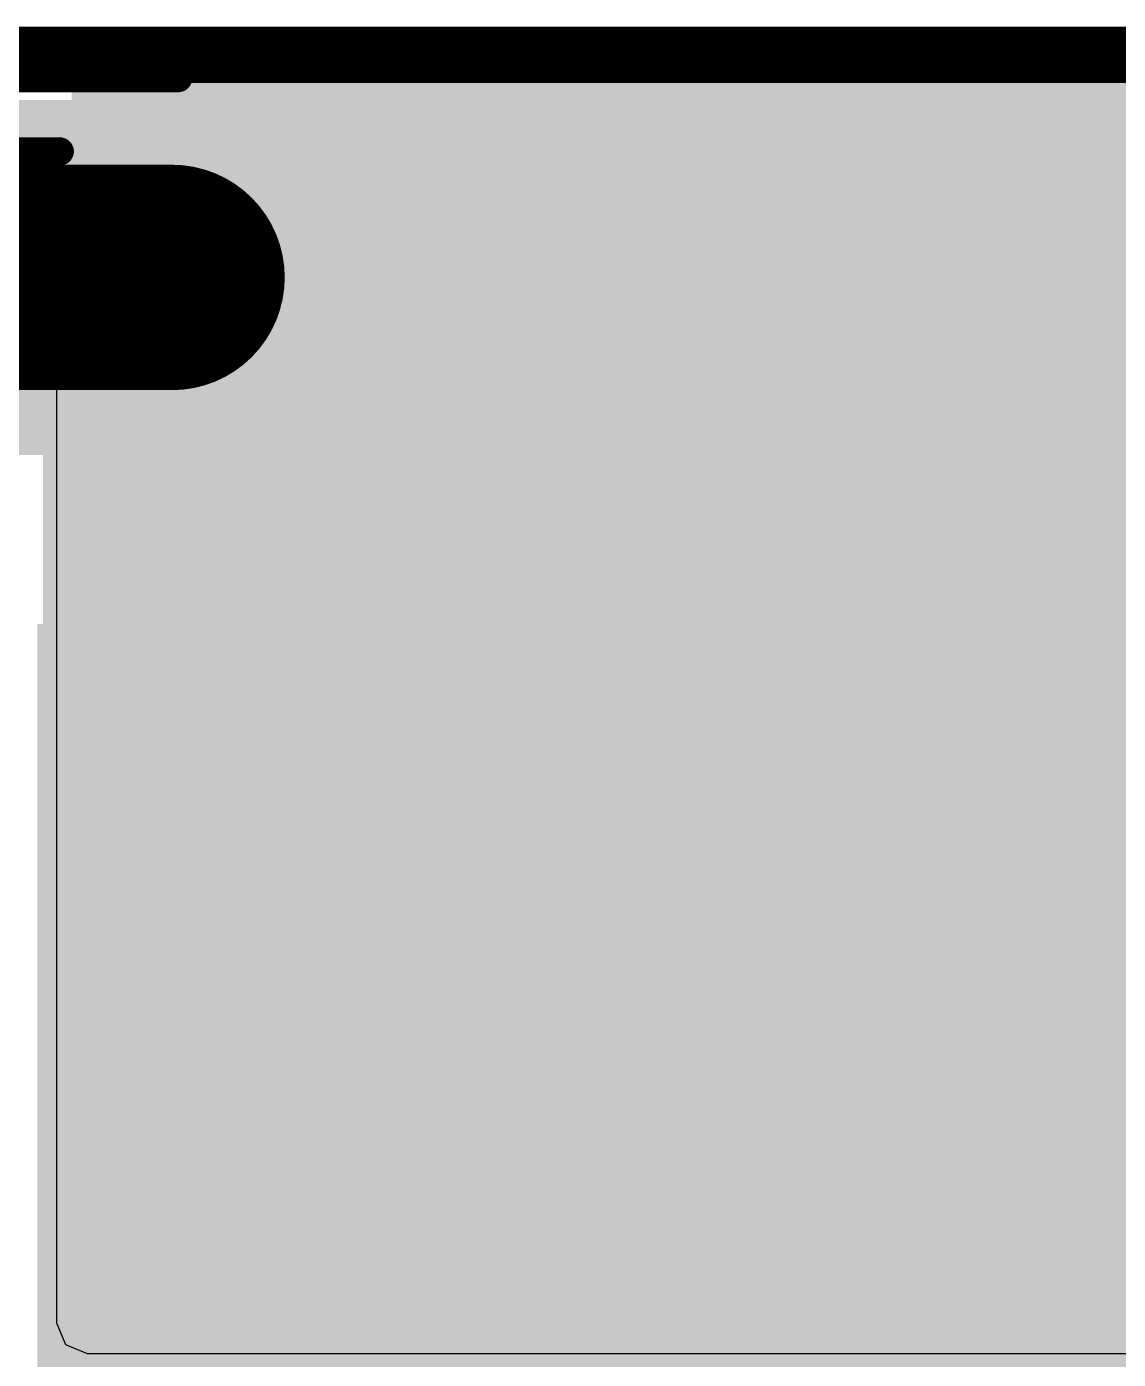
# Model space of a CAD drawing. Header units: millimetres. Extents: x -0.26 to 4.68, y -0.29 to 2.93.
# Drawn here: x 0.9791 to 1.1728, y 2.6435 to 2.8799 of the extents above; entities that cross this region are included whole.
import ezdxf

# ---------------------------------------------------------------- set-up
doc = ezdxf.new("R2010")
doc.units = ezdxf.units.MM
doc.header["$MEASUREMENT"] = 0
for name, color, linetype in [('BottomLayer', 5, 'Continuous'), ('BottomSolder', 6, 'Continuous'), ('Mechanical2', 216, 'Continuous'), ('TopLayer', 1, 'Continuous'), ('TopOverlay', 2, 'Continuous'), ('TopPaste', 8, 'Continuous'), ('TopSolder', 216, 'Continuous'), ('ViaHoleLayer', 16, 'Continuous')]:
    doc.layers.add(name, color=color, linetype=linetype)

# ---------------------------------------------------------------- blocks, each defined once
blk = doc.blocks.new('XKNANO_113_106')
at = {"layer": 'TopLayer'}
blk.add_hatch(color=1, dxfattribs=at).paths.add_polyline_path([(-0.26969, -0.22402), (-0.24213, -0.22402), (-0.24213, -0.30669), (-0.26969, -0.30669)])
at = {"layer": 'TopPaste'}
blk.add_hatch(color=8, dxfattribs=at).paths.add_polyline_path([(-0.26969, -0.22402), (-0.24213, -0.22402), (-0.24213, -0.30669), (-0.26969, -0.30669)])
at = {"layer": 'TopSolder'}
blk.add_hatch(color=216, dxfattribs=at).paths.add_polyline_path([(-0.27369, -0.22002), (-0.23813, -0.22002), (-0.23813, -0.31069), (-0.27369, -0.31069)])
at = {"layer": 'TopOverlay', "const_width": 0.005}
for points in [[(0.236, -0.3), (-0.236, -0.3)], [(0.256, -0.313), (-0.257, -0.313)]]:
    blk.add_lwpolyline(points, dxfattribs=at)
at = {"layer": 'TopOverlay', "const_width": 0.0025}
for points in [[(-0.23725, -0.3, 1), (-0.23475, -0.3, 1)], [(-0.25825, -0.313, 1), (-0.25575, -0.313, 1)]]:
    blk.add_lwpolyline(points, format="xyb", close=True, dxfattribs=at)

msp = doc.modelspace()

# ---------------------------------------------------------------- hatches: boundary and pattern name
at = {"layer": 'BottomLayer'}
msp.add_hatch(color=5, dxfattribs=at).paths.add_polyline_path([(0.98982, 2.64995), (1.29082, 2.64995), (1.29082, 2.86995), (0.98982, 2.86995)])
h = msp.add_hatch(color=5, dxfattribs=at)
edge = h.paths.add_edge_path()
edge.add_arc((1.03582, 2.85295), 0.01181, 0, 360)
h = msp.add_hatch(color=5, dxfattribs=at)
edge = h.paths.add_edge_path()
edge.add_arc((1.06042, 2.85295), 0.01181, 0, 360)
h = msp.add_hatch(color=5, dxfattribs=at)
edge = h.paths.add_edge_path()
edge.add_arc((1.13422, 2.85295), 0.01181, 0, 360)
h = msp.add_hatch(color=5, dxfattribs=at)
edge = h.paths.add_edge_path()
edge.add_arc((1.15882, 2.85295), 0.01181, 0, 360)
h = msp.add_hatch(color=5, dxfattribs=at)
edge = h.paths.add_edge_path()
edge.add_arc((1.03582, 2.82695), 0.01181, 0, 360)
h = msp.add_hatch(color=5, dxfattribs=at)
edge = h.paths.add_edge_path()
edge.add_arc((1.06042, 2.82695), 0.01181, 0, 360)
h = msp.add_hatch(color=5, dxfattribs=at)
edge = h.paths.add_edge_path()
edge.add_arc((1.13422, 2.82695), 0.01181, 0, 360)
h = msp.add_hatch(color=5, dxfattribs=at)
edge = h.paths.add_edge_path()
edge.add_arc((1.15882, 2.82695), 0.01181, 0, 360)
h = msp.add_hatch(color=5, dxfattribs=at)
edge = h.paths.add_edge_path()
edge.add_arc((1.03582, 2.79995), 0.01181, 0, 360)
h = msp.add_hatch(color=5, dxfattribs=at)
edge = h.paths.add_edge_path()
edge.add_arc((1.06042, 2.79995), 0.01181, 0, 360)
h = msp.add_hatch(color=5, dxfattribs=at)
edge = h.paths.add_edge_path()
edge.add_arc((1.13422, 2.79995), 0.01181, 0, 360)
h = msp.add_hatch(color=5, dxfattribs=at)
edge = h.paths.add_edge_path()
edge.add_arc((1.15882, 2.79995), 0.01181, 0, 360)
h = msp.add_hatch(color=5, dxfattribs=at)
edge = h.paths.add_edge_path()
edge.add_arc((1.03582, 2.77395), 0.01181, 0, 360)
h = msp.add_hatch(color=5, dxfattribs=at)
edge = h.paths.add_edge_path()
edge.add_arc((1.06042, 2.77395), 0.01181, 0, 360)
h = msp.add_hatch(color=5, dxfattribs=at)
edge = h.paths.add_edge_path()
edge.add_arc((1.13422, 2.77395), 0.01181, 0, 360)
h = msp.add_hatch(color=5, dxfattribs=at)
edge = h.paths.add_edge_path()
edge.add_arc((1.15882, 2.77395), 0.01181, 0, 360)
h = msp.add_hatch(color=5, dxfattribs=at)
edge = h.paths.add_edge_path()
edge.add_arc((1.03582, 2.74695), 0.01181, 0, 360)
h = msp.add_hatch(color=5, dxfattribs=at)
edge = h.paths.add_edge_path()
edge.add_arc((1.06042, 2.74695), 0.01181, 0, 360)
h = msp.add_hatch(color=5, dxfattribs=at)
edge = h.paths.add_edge_path()
edge.add_arc((1.13422, 2.74695), 0.01181, 0, 360)
h = msp.add_hatch(color=5, dxfattribs=at)
edge = h.paths.add_edge_path()
edge.add_arc((1.15882, 2.74695), 0.01181, 0, 360)
h = msp.add_hatch(color=5, dxfattribs=at)
edge = h.paths.add_edge_path()
edge.add_arc((1.03582, 2.72095), 0.01181, 0, 360)
h = msp.add_hatch(color=5, dxfattribs=at)
edge = h.paths.add_edge_path()
edge.add_arc((1.06042, 2.72095), 0.01181, 0, 360)
h = msp.add_hatch(color=5, dxfattribs=at)
edge = h.paths.add_edge_path()
edge.add_arc((1.13422, 2.72095), 0.01181, 0, 360)
h = msp.add_hatch(color=5, dxfattribs=at)
edge = h.paths.add_edge_path()
edge.add_arc((1.15882, 2.72095), 0.01181, 0, 360)
h = msp.add_hatch(color=5, dxfattribs=at)
edge = h.paths.add_edge_path()
edge.add_arc((1.03582, 2.69395), 0.01181, 0, 360)
h = msp.add_hatch(color=5, dxfattribs=at)
edge = h.paths.add_edge_path()
edge.add_arc((1.06042, 2.69395), 0.01181, 0, 360)
h = msp.add_hatch(color=5, dxfattribs=at)
edge = h.paths.add_edge_path()
edge.add_arc((1.13422, 2.69395), 0.01181, 0, 360)
h = msp.add_hatch(color=5, dxfattribs=at)
edge = h.paths.add_edge_path()
edge.add_arc((1.15882, 2.69395), 0.01181, 0, 360)
h = msp.add_hatch(color=5, dxfattribs=at)
edge = h.paths.add_edge_path()
edge.add_arc((1.03582, 2.66795), 0.01181, 0, 360)
h = msp.add_hatch(color=5, dxfattribs=at)
edge = h.paths.add_edge_path()
edge.add_arc((1.06042, 2.66795), 0.01181, 0, 360)
h = msp.add_hatch(color=5, dxfattribs=at)
edge = h.paths.add_edge_path()
edge.add_arc((1.13422, 2.66795), 0.01181, 0, 360)
h = msp.add_hatch(color=5, dxfattribs=at)
edge = h.paths.add_edge_path()
edge.add_arc((1.15882, 2.66795), 0.01181, 0, 360)
at = {"layer": 'BottomSolder'}
h = msp.add_hatch(color=6, dxfattribs=at)
edge = h.paths.add_edge_path()
edge.add_arc((1.03582, 2.85295), 0.00591, 0, 360)
h = msp.add_hatch(color=6, dxfattribs=at)
edge = h.paths.add_edge_path()
edge.add_arc((1.06042, 2.85295), 0.00591, 0, 360)
h = msp.add_hatch(color=6, dxfattribs=at)
edge = h.paths.add_edge_path()
edge.add_arc((1.13422, 2.85295), 0.00591, 0, 360)
h = msp.add_hatch(color=6, dxfattribs=at)
edge = h.paths.add_edge_path()
edge.add_arc((1.15882, 2.85295), 0.00591, 0, 360)
h = msp.add_hatch(color=6, dxfattribs=at)
edge = h.paths.add_edge_path()
edge.add_arc((1.03582, 2.82695), 0.00591, 0, 360)
h = msp.add_hatch(color=6, dxfattribs=at)
edge = h.paths.add_edge_path()
edge.add_arc((1.06042, 2.82695), 0.00591, 0, 360)
h = msp.add_hatch(color=6, dxfattribs=at)
edge = h.paths.add_edge_path()
edge.add_arc((1.13422, 2.82695), 0.00591, 0, 360)
h = msp.add_hatch(color=6, dxfattribs=at)
edge = h.paths.add_edge_path()
edge.add_arc((1.15882, 2.82695), 0.00591, 0, 360)
h = msp.add_hatch(color=6, dxfattribs=at)
edge = h.paths.add_edge_path()
edge.add_arc((1.03582, 2.79995), 0.00591, 0, 360)
h = msp.add_hatch(color=6, dxfattribs=at)
edge = h.paths.add_edge_path()
edge.add_arc((1.06042, 2.79995), 0.00591, 0, 360)
h = msp.add_hatch(color=6, dxfattribs=at)
edge = h.paths.add_edge_path()
edge.add_arc((1.13422, 2.79995), 0.00591, 0, 360)
h = msp.add_hatch(color=6, dxfattribs=at)
edge = h.paths.add_edge_path()
edge.add_arc((1.15882, 2.79995), 0.00591, 0, 360)
h = msp.add_hatch(color=6, dxfattribs=at)
edge = h.paths.add_edge_path()
edge.add_arc((1.03582, 2.77395), 0.00591, 0, 360)
h = msp.add_hatch(color=6, dxfattribs=at)
edge = h.paths.add_edge_path()
edge.add_arc((1.06042, 2.77395), 0.00591, 0, 360)
h = msp.add_hatch(color=6, dxfattribs=at)
edge = h.paths.add_edge_path()
edge.add_arc((1.13422, 2.77395), 0.00591, 0, 360)
h = msp.add_hatch(color=6, dxfattribs=at)
edge = h.paths.add_edge_path()
edge.add_arc((1.15882, 2.77395), 0.00591, 0, 360)
h = msp.add_hatch(color=6, dxfattribs=at)
edge = h.paths.add_edge_path()
edge.add_arc((1.03582, 2.74695), 0.00591, 0, 360)
h = msp.add_hatch(color=6, dxfattribs=at)
edge = h.paths.add_edge_path()
edge.add_arc((1.06042, 2.74695), 0.00591, 0, 360)
h = msp.add_hatch(color=6, dxfattribs=at)
edge = h.paths.add_edge_path()
edge.add_arc((1.13422, 2.74695), 0.00591, 0, 360)
h = msp.add_hatch(color=6, dxfattribs=at)
edge = h.paths.add_edge_path()
edge.add_arc((1.15882, 2.74695), 0.00591, 0, 360)
h = msp.add_hatch(color=6, dxfattribs=at)
edge = h.paths.add_edge_path()
edge.add_arc((1.03582, 2.72095), 0.00591, 0, 360)
h = msp.add_hatch(color=6, dxfattribs=at)
edge = h.paths.add_edge_path()
edge.add_arc((1.06042, 2.72095), 0.00591, 0, 360)
h = msp.add_hatch(color=6, dxfattribs=at)
edge = h.paths.add_edge_path()
edge.add_arc((1.13422, 2.72095), 0.00591, 0, 360)
h = msp.add_hatch(color=6, dxfattribs=at)
edge = h.paths.add_edge_path()
edge.add_arc((1.15882, 2.72095), 0.00591, 0, 360)
h = msp.add_hatch(color=6, dxfattribs=at)
edge = h.paths.add_edge_path()
edge.add_arc((1.03582, 2.69395), 0.00591, 0, 360)
h = msp.add_hatch(color=6, dxfattribs=at)
edge = h.paths.add_edge_path()
edge.add_arc((1.06042, 2.69395), 0.00591, 0, 360)
h = msp.add_hatch(color=6, dxfattribs=at)
edge = h.paths.add_edge_path()
edge.add_arc((1.13422, 2.69395), 0.00591, 0, 360)
h = msp.add_hatch(color=6, dxfattribs=at)
edge = h.paths.add_edge_path()
edge.add_arc((1.15882, 2.69395), 0.00591, 0, 360)
h = msp.add_hatch(color=6, dxfattribs=at)
edge = h.paths.add_edge_path()
edge.add_arc((1.03582, 2.66795), 0.00591, 0, 360)
h = msp.add_hatch(color=6, dxfattribs=at)
edge = h.paths.add_edge_path()
edge.add_arc((1.06042, 2.66795), 0.00591, 0, 360)
h = msp.add_hatch(color=6, dxfattribs=at)
edge = h.paths.add_edge_path()
edge.add_arc((1.13422, 2.66795), 0.00591, 0, 360)
h = msp.add_hatch(color=6, dxfattribs=at)
edge = h.paths.add_edge_path()
edge.add_arc((1.15882, 2.66795), 0.00591, 0, 360)
at = {"layer": 'TopLayer'}
for points in [[(0.13597, 2.80395), (2.071, 2.80395), (2.071, 2.86695), (0.13597, 2.86695)], [(0.982, 2.73), (2.071, 2.73), (2.071, 2.81695), (0.982, 2.81695)], [(0.981, 2.63895), (1.29082, 2.63895), (1.29082, 2.77395), (0.981, 2.77395)]]:
    msp.add_hatch(color=1, dxfattribs=at).paths.add_polyline_path(points)
h = msp.add_hatch(color=1, dxfattribs=at)
edge = h.paths.add_edge_path()
edge.add_arc((1.03582, 2.85295), 0.01181, 0, 360)
h = msp.add_hatch(color=1, dxfattribs=at)
edge = h.paths.add_edge_path()
edge.add_arc((1.06042, 2.85295), 0.01181, 0, 360)
h = msp.add_hatch(color=1, dxfattribs=at)
edge = h.paths.add_edge_path()
edge.add_arc((1.13422, 2.85295), 0.01181, 0, 360)
h = msp.add_hatch(color=1, dxfattribs=at)
edge = h.paths.add_edge_path()
edge.add_arc((1.15882, 2.85295), 0.01181, 0, 360)
h = msp.add_hatch(color=1, dxfattribs=at)
edge = h.paths.add_edge_path()
edge.add_arc((1.03582, 2.82695), 0.01181, 0, 360)
h = msp.add_hatch(color=1, dxfattribs=at)
edge = h.paths.add_edge_path()
edge.add_arc((1.06042, 2.82695), 0.01181, 0, 360)
h = msp.add_hatch(color=1, dxfattribs=at)
edge = h.paths.add_edge_path()
edge.add_arc((1.13422, 2.82695), 0.01181, 0, 360)
h = msp.add_hatch(color=1, dxfattribs=at)
edge = h.paths.add_edge_path()
edge.add_arc((1.15882, 2.82695), 0.01181, 0, 360)
h = msp.add_hatch(color=1, dxfattribs=at)
edge = h.paths.add_edge_path()
edge.add_arc((1.03582, 2.79995), 0.01181, 0, 360)
h = msp.add_hatch(color=1, dxfattribs=at)
edge = h.paths.add_edge_path()
edge.add_arc((1.06042, 2.79995), 0.01181, 0, 360)
h = msp.add_hatch(color=1, dxfattribs=at)
edge = h.paths.add_edge_path()
edge.add_arc((1.13422, 2.79995), 0.01181, 0, 360)
h = msp.add_hatch(color=1, dxfattribs=at)
edge = h.paths.add_edge_path()
edge.add_arc((1.15882, 2.79995), 0.01181, 0, 360)
h = msp.add_hatch(color=1, dxfattribs=at)
edge = h.paths.add_edge_path()
edge.add_arc((1.03582, 2.77395), 0.01181, 0, 360)
h = msp.add_hatch(color=1, dxfattribs=at)
edge = h.paths.add_edge_path()
edge.add_arc((1.06042, 2.77395), 0.01181, 0, 360)
h = msp.add_hatch(color=1, dxfattribs=at)
edge = h.paths.add_edge_path()
edge.add_arc((1.13422, 2.77395), 0.01181, 0, 360)
h = msp.add_hatch(color=1, dxfattribs=at)
edge = h.paths.add_edge_path()
edge.add_arc((1.15882, 2.77395), 0.01181, 0, 360)
h = msp.add_hatch(color=1, dxfattribs=at)
edge = h.paths.add_edge_path()
edge.add_arc((1.03582, 2.74695), 0.01181, 0, 360)
h = msp.add_hatch(color=1, dxfattribs=at)
edge = h.paths.add_edge_path()
edge.add_arc((1.06042, 2.74695), 0.01181, 0, 360)
h = msp.add_hatch(color=1, dxfattribs=at)
edge = h.paths.add_edge_path()
edge.add_arc((1.13422, 2.74695), 0.01181, 0, 360)
h = msp.add_hatch(color=1, dxfattribs=at)
edge = h.paths.add_edge_path()
edge.add_arc((1.15882, 2.74695), 0.01181, 0, 360)
h = msp.add_hatch(color=1, dxfattribs=at)
edge = h.paths.add_edge_path()
edge.add_arc((1.03582, 2.72095), 0.01181, 0, 360)
h = msp.add_hatch(color=1, dxfattribs=at)
edge = h.paths.add_edge_path()
edge.add_arc((1.06042, 2.72095), 0.01181, 0, 360)
h = msp.add_hatch(color=1, dxfattribs=at)
edge = h.paths.add_edge_path()
edge.add_arc((1.13422, 2.72095), 0.01181, 0, 360)
h = msp.add_hatch(color=1, dxfattribs=at)
edge = h.paths.add_edge_path()
edge.add_arc((1.15882, 2.72095), 0.01181, 0, 360)
h = msp.add_hatch(color=1, dxfattribs=at)
edge = h.paths.add_edge_path()
edge.add_arc((1.03582, 2.69395), 0.01181, 0, 360)
h = msp.add_hatch(color=1, dxfattribs=at)
edge = h.paths.add_edge_path()
edge.add_arc((1.06042, 2.69395), 0.01181, 0, 360)
h = msp.add_hatch(color=1, dxfattribs=at)
edge = h.paths.add_edge_path()
edge.add_arc((1.13422, 2.69395), 0.01181, 0, 360)
h = msp.add_hatch(color=1, dxfattribs=at)
edge = h.paths.add_edge_path()
edge.add_arc((1.15882, 2.69395), 0.01181, 0, 360)
h = msp.add_hatch(color=1, dxfattribs=at)
edge = h.paths.add_edge_path()
edge.add_arc((1.03582, 2.66795), 0.01181, 0, 360)
h = msp.add_hatch(color=1, dxfattribs=at)
edge = h.paths.add_edge_path()
edge.add_arc((1.06042, 2.66795), 0.01181, 0, 360)
h = msp.add_hatch(color=1, dxfattribs=at)
edge = h.paths.add_edge_path()
edge.add_arc((1.13422, 2.66795), 0.01181, 0, 360)
h = msp.add_hatch(color=1, dxfattribs=at)
edge = h.paths.add_edge_path()
edge.add_arc((1.15882, 2.66795), 0.01181, 0, 360)
at = {"layer": 'TopSolder'}
h = msp.add_hatch(color=216, dxfattribs=at)
edge = h.paths.add_edge_path()
edge.add_arc((1.03582, 2.85295), 0.00591, 0, 360)
h = msp.add_hatch(color=216, dxfattribs=at)
edge = h.paths.add_edge_path()
edge.add_arc((1.06042, 2.85295), 0.00591, 0, 360)
h = msp.add_hatch(color=216, dxfattribs=at)
edge = h.paths.add_edge_path()
edge.add_arc((1.13422, 2.85295), 0.00591, 0, 360)
h = msp.add_hatch(color=216, dxfattribs=at)
edge = h.paths.add_edge_path()
edge.add_arc((1.15882, 2.85295), 0.00591, 0, 360)
h = msp.add_hatch(color=216, dxfattribs=at)
edge = h.paths.add_edge_path()
edge.add_arc((1.03582, 2.82695), 0.00591, 0, 360)
h = msp.add_hatch(color=216, dxfattribs=at)
edge = h.paths.add_edge_path()
edge.add_arc((1.06042, 2.82695), 0.00591, 0, 360)
h = msp.add_hatch(color=216, dxfattribs=at)
edge = h.paths.add_edge_path()
edge.add_arc((1.13422, 2.82695), 0.00591, 0, 360)
h = msp.add_hatch(color=216, dxfattribs=at)
edge = h.paths.add_edge_path()
edge.add_arc((1.15882, 2.82695), 0.00591, 0, 360)
h = msp.add_hatch(color=216, dxfattribs=at)
edge = h.paths.add_edge_path()
edge.add_arc((1.03582, 2.79995), 0.00591, 0, 360)
h = msp.add_hatch(color=216, dxfattribs=at)
edge = h.paths.add_edge_path()
edge.add_arc((1.06042, 2.79995), 0.00591, 0, 360)
h = msp.add_hatch(color=216, dxfattribs=at)
edge = h.paths.add_edge_path()
edge.add_arc((1.13422, 2.79995), 0.00591, 0, 360)
h = msp.add_hatch(color=216, dxfattribs=at)
edge = h.paths.add_edge_path()
edge.add_arc((1.15882, 2.79995), 0.00591, 0, 360)
h = msp.add_hatch(color=216, dxfattribs=at)
edge = h.paths.add_edge_path()
edge.add_arc((1.03582, 2.77395), 0.00591, 0, 360)
h = msp.add_hatch(color=216, dxfattribs=at)
edge = h.paths.add_edge_path()
edge.add_arc((1.06042, 2.77395), 0.00591, 0, 360)
h = msp.add_hatch(color=216, dxfattribs=at)
edge = h.paths.add_edge_path()
edge.add_arc((1.13422, 2.77395), 0.00591, 0, 360)
h = msp.add_hatch(color=216, dxfattribs=at)
edge = h.paths.add_edge_path()
edge.add_arc((1.15882, 2.77395), 0.00591, 0, 360)
h = msp.add_hatch(color=216, dxfattribs=at)
edge = h.paths.add_edge_path()
edge.add_arc((1.03582, 2.74695), 0.00591, 0, 360)
h = msp.add_hatch(color=216, dxfattribs=at)
edge = h.paths.add_edge_path()
edge.add_arc((1.06042, 2.74695), 0.00591, 0, 360)
h = msp.add_hatch(color=216, dxfattribs=at)
edge = h.paths.add_edge_path()
edge.add_arc((1.13422, 2.74695), 0.00591, 0, 360)
h = msp.add_hatch(color=216, dxfattribs=at)
edge = h.paths.add_edge_path()
edge.add_arc((1.15882, 2.74695), 0.00591, 0, 360)
h = msp.add_hatch(color=216, dxfattribs=at)
edge = h.paths.add_edge_path()
edge.add_arc((1.03582, 2.72095), 0.00591, 0, 360)
h = msp.add_hatch(color=216, dxfattribs=at)
edge = h.paths.add_edge_path()
edge.add_arc((1.06042, 2.72095), 0.00591, 0, 360)
h = msp.add_hatch(color=216, dxfattribs=at)
edge = h.paths.add_edge_path()
edge.add_arc((1.13422, 2.72095), 0.00591, 0, 360)
h = msp.add_hatch(color=216, dxfattribs=at)
edge = h.paths.add_edge_path()
edge.add_arc((1.15882, 2.72095), 0.00591, 0, 360)
h = msp.add_hatch(color=216, dxfattribs=at)
edge = h.paths.add_edge_path()
edge.add_arc((1.03582, 2.69395), 0.00591, 0, 360)
h = msp.add_hatch(color=216, dxfattribs=at)
edge = h.paths.add_edge_path()
edge.add_arc((1.06042, 2.69395), 0.00591, 0, 360)
h = msp.add_hatch(color=216, dxfattribs=at)
edge = h.paths.add_edge_path()
edge.add_arc((1.13422, 2.69395), 0.00591, 0, 360)
h = msp.add_hatch(color=216, dxfattribs=at)
edge = h.paths.add_edge_path()
edge.add_arc((1.15882, 2.69395), 0.00591, 0, 360)
h = msp.add_hatch(color=216, dxfattribs=at)
edge = h.paths.add_edge_path()
edge.add_arc((1.03582, 2.66795), 0.00591, 0, 360)
h = msp.add_hatch(color=216, dxfattribs=at)
edge = h.paths.add_edge_path()
edge.add_arc((1.06042, 2.66795), 0.00591, 0, 360)
h = msp.add_hatch(color=216, dxfattribs=at)
edge = h.paths.add_edge_path()
edge.add_arc((1.13422, 2.66795), 0.00591, 0, 360)
h = msp.add_hatch(color=216, dxfattribs=at)
edge = h.paths.add_edge_path()
edge.add_arc((1.15882, 2.66795), 0.00591, 0, 360)
at = {"layer": 'ViaHoleLayer'}
h = msp.add_hatch(color=16, dxfattribs=at)
edge = h.paths.add_edge_path()
edge.add_arc((1.03582, 2.85295), 0.00591, 0, 360)
h = msp.add_hatch(color=16, dxfattribs=at)
edge = h.paths.add_edge_path()
edge.add_arc((1.06042, 2.85295), 0.00591, 0, 360)
h = msp.add_hatch(color=16, dxfattribs=at)
edge = h.paths.add_edge_path()
edge.add_arc((1.13422, 2.85295), 0.00591, 0, 360)
h = msp.add_hatch(color=16, dxfattribs=at)
edge = h.paths.add_edge_path()
edge.add_arc((1.15882, 2.85295), 0.00591, 0, 360)
h = msp.add_hatch(color=16, dxfattribs=at)
edge = h.paths.add_edge_path()
edge.add_arc((1.03582, 2.82695), 0.00591, 0, 360)
h = msp.add_hatch(color=16, dxfattribs=at)
edge = h.paths.add_edge_path()
edge.add_arc((1.06042, 2.82695), 0.00591, 0, 360)
h = msp.add_hatch(color=16, dxfattribs=at)
edge = h.paths.add_edge_path()
edge.add_arc((1.13422, 2.82695), 0.00591, 0, 360)
h = msp.add_hatch(color=16, dxfattribs=at)
edge = h.paths.add_edge_path()
edge.add_arc((1.15882, 2.82695), 0.00591, 0, 360)
h = msp.add_hatch(color=16, dxfattribs=at)
edge = h.paths.add_edge_path()
edge.add_arc((1.03582, 2.79995), 0.00591, 0, 360)
h = msp.add_hatch(color=16, dxfattribs=at)
edge = h.paths.add_edge_path()
edge.add_arc((1.06042, 2.79995), 0.00591, 0, 360)
h = msp.add_hatch(color=16, dxfattribs=at)
edge = h.paths.add_edge_path()
edge.add_arc((1.13422, 2.79995), 0.00591, 0, 360)
h = msp.add_hatch(color=16, dxfattribs=at)
edge = h.paths.add_edge_path()
edge.add_arc((1.15882, 2.79995), 0.00591, 0, 360)
h = msp.add_hatch(color=16, dxfattribs=at)
edge = h.paths.add_edge_path()
edge.add_arc((1.03582, 2.77395), 0.00591, 0, 360)
h = msp.add_hatch(color=16, dxfattribs=at)
edge = h.paths.add_edge_path()
edge.add_arc((1.06042, 2.77395), 0.00591, 0, 360)
h = msp.add_hatch(color=16, dxfattribs=at)
edge = h.paths.add_edge_path()
edge.add_arc((1.13422, 2.77395), 0.00591, 0, 360)
h = msp.add_hatch(color=16, dxfattribs=at)
edge = h.paths.add_edge_path()
edge.add_arc((1.15882, 2.77395), 0.00591, 0, 360)
h = msp.add_hatch(color=16, dxfattribs=at)
edge = h.paths.add_edge_path()
edge.add_arc((1.03582, 2.74695), 0.00591, 0, 360)
h = msp.add_hatch(color=16, dxfattribs=at)
edge = h.paths.add_edge_path()
edge.add_arc((1.06042, 2.74695), 0.00591, 0, 360)
h = msp.add_hatch(color=16, dxfattribs=at)
edge = h.paths.add_edge_path()
edge.add_arc((1.13422, 2.74695), 0.00591, 0, 360)
h = msp.add_hatch(color=16, dxfattribs=at)
edge = h.paths.add_edge_path()
edge.add_arc((1.15882, 2.74695), 0.00591, 0, 360)
h = msp.add_hatch(color=16, dxfattribs=at)
edge = h.paths.add_edge_path()
edge.add_arc((1.03582, 2.72095), 0.00591, 0, 360)
h = msp.add_hatch(color=16, dxfattribs=at)
edge = h.paths.add_edge_path()
edge.add_arc((1.06042, 2.72095), 0.00591, 0, 360)
h = msp.add_hatch(color=16, dxfattribs=at)
edge = h.paths.add_edge_path()
edge.add_arc((1.13422, 2.72095), 0.00591, 0, 360)
h = msp.add_hatch(color=16, dxfattribs=at)
edge = h.paths.add_edge_path()
edge.add_arc((1.15882, 2.72095), 0.00591, 0, 360)
h = msp.add_hatch(color=16, dxfattribs=at)
edge = h.paths.add_edge_path()
edge.add_arc((1.03582, 2.69395), 0.00591, 0, 360)
h = msp.add_hatch(color=16, dxfattribs=at)
edge = h.paths.add_edge_path()
edge.add_arc((1.06042, 2.69395), 0.00591, 0, 360)
h = msp.add_hatch(color=16, dxfattribs=at)
edge = h.paths.add_edge_path()
edge.add_arc((1.13422, 2.69395), 0.00591, 0, 360)
h = msp.add_hatch(color=16, dxfattribs=at)
edge = h.paths.add_edge_path()
edge.add_arc((1.15882, 2.69395), 0.00591, 0, 360)
h = msp.add_hatch(color=16, dxfattribs=at)
edge = h.paths.add_edge_path()
edge.add_arc((1.03582, 2.66795), 0.00591, 0, 360)
h = msp.add_hatch(color=16, dxfattribs=at)
edge = h.paths.add_edge_path()
edge.add_arc((1.06042, 2.66795), 0.00591, 0, 360)
h = msp.add_hatch(color=16, dxfattribs=at)
edge = h.paths.add_edge_path()
edge.add_arc((1.13422, 2.66795), 0.00591, 0, 360)
h = msp.add_hatch(color=16, dxfattribs=at)
edge = h.paths.add_edge_path()
edge.add_arc((1.15882, 2.66795), 0.00591, 0, 360)

# ---------------------------------------------------------------- linework, layer by layer
at = {"layer": 'BottomLayer'}
for p, q in [((0.45903, 2.821), (0.98441, 2.821)), ((0.98441, 2.821), (0.98441, 2.64995)), ((0.98441, 2.64995), (0.986, 2.64612)), ((0.986, 2.64612), (0.98982, 2.64454)), ((0.98982, 2.64454), (1.29082, 2.64454))]:
    msp.add_line(p, q, dxfattribs=at)
at = {"layer": 'Mechanical2', "const_width": 0.01}
msp.add_lwpolyline([(-0.11718, 2.87495), (4.60723, 2.87495)], dxfattribs=at)
at = {"layer": 'TopLayer', "const_width": 0.04}
msp.add_lwpolyline([(0.74332, 2.83545), (1.00488, 2.83545)], dxfattribs=at)
at = {"layer": 'TopLayer', "const_width": 0.02}
msp.add_lwpolyline([(0.99488, 2.83545, 1), (1.01488, 2.83545, 1)], format="xyb", close=True, dxfattribs=at)

# ---------------------------------------------------------------- block references
at = {"rotation": 180}
msp.add_blockref('XKNANO_113_106', (0.74897, 2.55781), dxfattribs=at)

doc.saveas('drawing.dxf')
